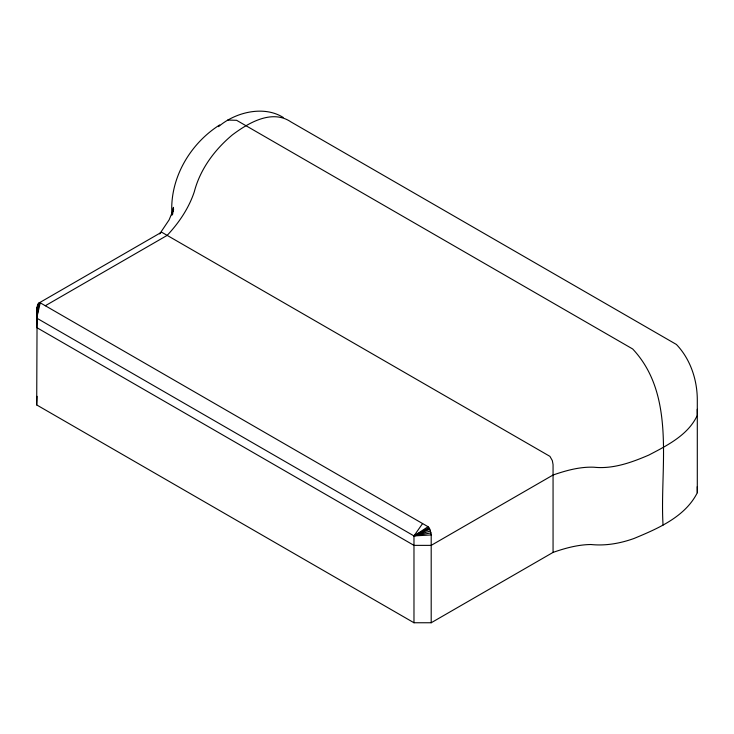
<?xml version="1.0" encoding="UTF-8"?>
<svg xmlns="http://www.w3.org/2000/svg" width="734" height="734" viewBox="0 0 734 734"><rect width="100%" height="100%" fill="white"/><g stroke="black" fill="none" stroke-linecap="round" stroke-linejoin="round"><path stroke-width="1.1" d="M431.197 622.753L431.197 534.948L413.976 535.921L36.7 318.106L37.113 307.427L38.498 303.28L161.177 232.43L162.095 232.449L549.931 456.364L552.335 460.613L553.06 464.594L553.06 552.399L431.197 622.753L413.976 622.753L36.7 404.939L37.113 307.427M37.067 318.923L36.7 327.557L413.976 545.371L431.197 545.371L553.06 475.017C566.134 470.485 579.842 466.686 593.797 467.209C612.908 469.265 631.534 462.493 648.81 455.08C667.16 445.474 688.18 435.078 697.3 415.352L697.245 409.306M36.7 404.939L37.067 396.305M37.829 304.271L36.7 318.106L39.324 302.784L40.232 302.803L36.7 318.106L37.351 305.683M36.7 318.106L38.498 303.28M45.315 305.739L167.168 235.385C178.931 222.824 188.849 208.19 194.299 191.776C200.171 169.169 214.594 149.773 232.311 134.937C248.211 123.009 271.864 108.898 290.967 121.927L676.409 344.466C690.309 359.018 697.153 379.469 697.3 399.406L697.3 492.734C685.134 516.929 657.82 528.572 634.057 538.462C620.212 543.435 605.55 546.032 590.87 544.509C577.897 544.683 565.226 548.142 553.06 552.399M218.558 126.652C235.063 112.348 263.579 105.118 283.196 117.449M159.691 233.917L169.114 219.87L173.628 208.979L172.141 213.42L173.453 207.346L172.628 214.255M422.582 523.553L413.976 535.921L413.976 622.753M219.741 124.908C189.73 143.827 169.123 179.243 171.995 215.209M430.95 532.93L429.812 529.205L428.069 526.718L413.976 535.921L430.95 532.93L431.197 534.948M160.361 232.926L161.177 232.43M428.986 527.755L413.976 535.921L430.482 530.966M429.399 528.48L413.976 535.921L429.812 529.205M227.714 120.055L236.605 120.303L632.69 348.98C676.702 395.91 659.554 467.769 663.05 525.104M40.232 302.803L428.069 526.718M697.245 486.688L697.3 492.734"/></g></svg>
